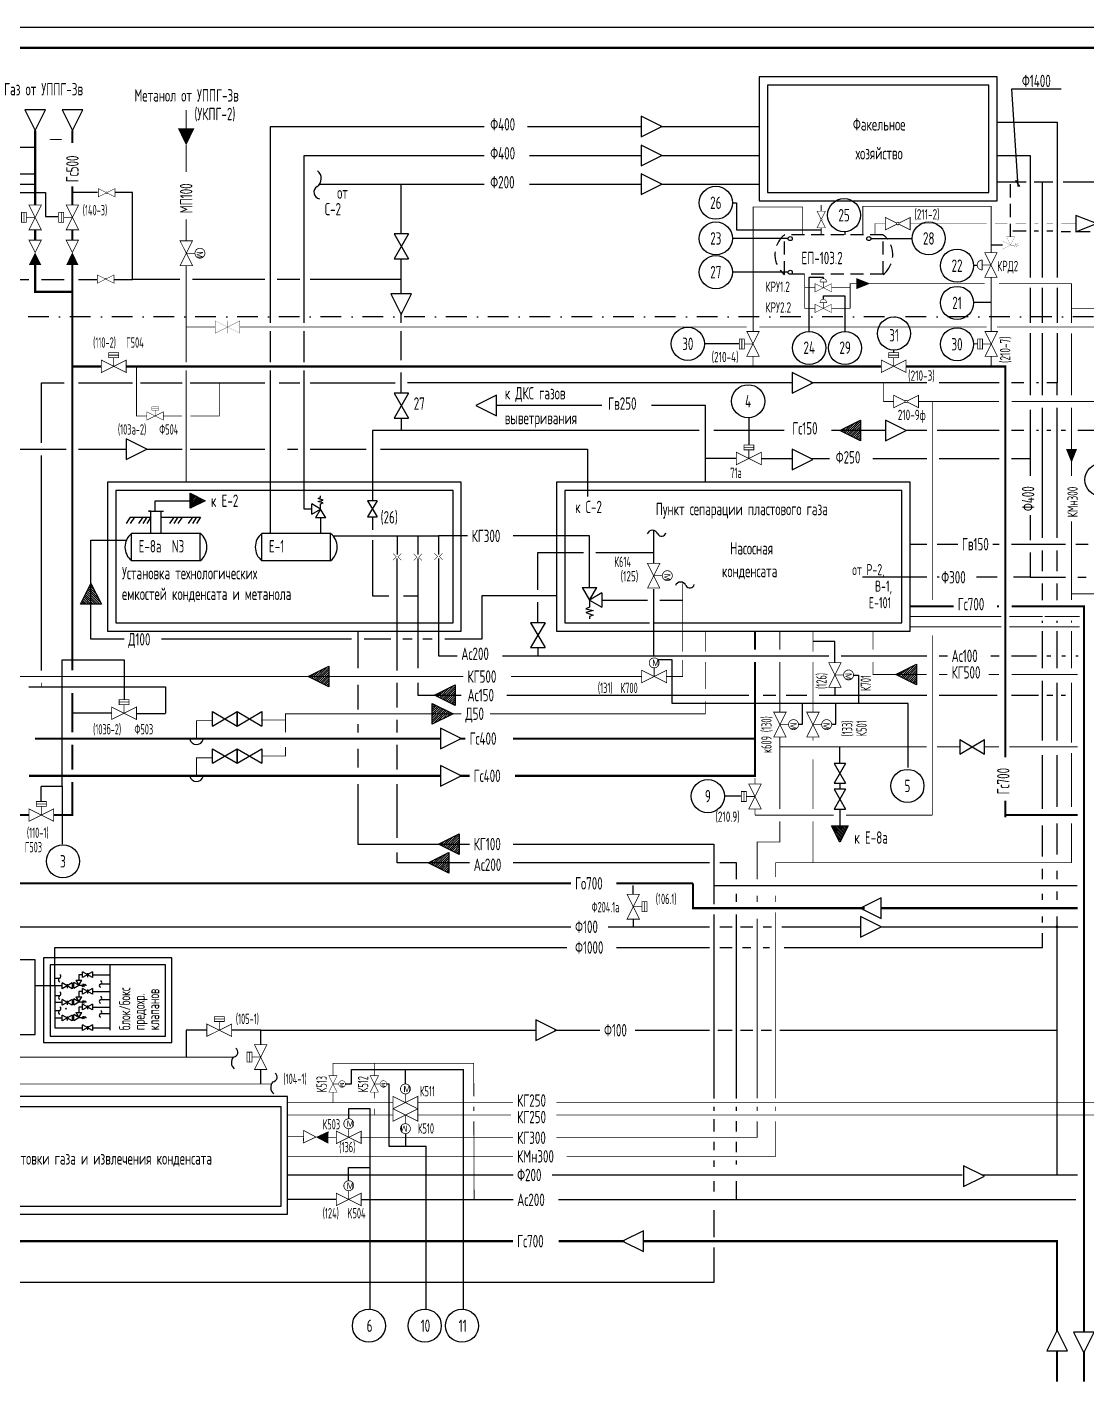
# Model space of a CAD drawing. Extents: x 0 to 1262, y 0 to 594.
# Drawn here: x 349.6 to 605.7, y 266 to 594 of the extents above; entities that cross this region are included whole.
import ezdxf
from ezdxf.enums import TextEntityAlignment as Align

# ---------------------------------------------------------------- set-up
doc = ezdxf.new("R2010")
doc.units = 0
doc.header["$LTSCALE"] = 10
doc.header["$MEASUREMENT"] = 0
doc.linetypes.add('DASHDOT', pattern=[1, 0.5, -0.25, 0, -0.25])
doc.linetypes.add('HIDDEN', pattern=[9.525, 6.35, -3.175])
doc.layers.get('0').update_dxf_attribs({"linetype": 'CONTINUOUS'})
doc.layers.add('KIP', color=5, linetype='CONTINUOUS')
doc.layers.add('nepostroy', color=3, linetype='HIDDEN')
doc.styles.add('ESKD', font='eskd_u.shx', dxfattribs={"width": 0.8, "height": 3})
doc.styles.add('eskd14_', font='eskd_u.shx', dxfattribs={"width": 0.8, "height": 2.5})

# ---------------------------------------------------------------- blocks, each defined once
blk = doc.blocks.new('A1', base_point=(7.87, 4.41))
blk.add_lwpolyline([(7.87, 4.41), (7.88, 6.16), (8.73, 6.5), (6.99, 6.97), (8.73, 7.46), (6.99, 8.04), (7.88, 8.38), (7.88, 8.97)])
blk = doc.blocks.new('A124')
for p, q in [((0, 3), (-3, 4.75)), ((-3, 1.25), (-3, 4.75)), ((-3, 1.25), (0, 3)), ((0, 3), (-1.75, 0)), ((1.75, 0), (-1.75, 0)), ((1.75, 0), (0, 3))]:
    blk.add_line(p, q)
blk.add_blockref('A1', (0, 3))
blk = doc.blocks.new('*X11')
at = {"color": 0}
for p, q in [((20, 57.12), (20.25, 57.37)), ((20, 56.59), (20.6, 57.2)), ((20, 56.06), (20.96, 57.02)), ((20, 55.53), (21.31, 56.84)), ((20, 55), (21.67, 56.67)), ((20, 54.47), (22.02, 56.49)), ((20, 53.94), (22.37, 56.31)), ((20, 53.41), (22.73, 56.14)), ((20, 52.88), (23.08, 55.96)), ((20.3, 52.65), (23.43, 55.78)), ((21.36, 53.18), (23.79, 55.61)), ((22.42, 53.71), (24.14, 55.43)), ((23.48, 54.24), (24.49, 55.25)), ((24.54, 54.77), (24.85, 55.08))]:
    blk.add_line(p, q, dxfattribs=at)
blk = doc.blocks.new('A142')
at = {"color": 7}
for p, q in [((0, 2.5), (5, 0)), ((0, -2.5), (0, 2.5)), ((5, 0), (0, -2.5))]:
    blk.add_line(p, q, dxfattribs=at)
blk.add_blockref('*X11', (-20, -55), dxfattribs=at)
blk = doc.blocks.new('A111')
for p, q in [((0, 1.75), (6, -1.75)), ((0, -1.75), (6, 1.75)), ((0, 1.75), (0, -1.75)), ((6, -1.75), (6, 1.75))]:
    blk.add_line(p, q)
blk = doc.blocks.new('A139')
at = {"color": 7}
for p, q in [((5, 0), (0, 2.5)), ((0, 2.5), (0, -2.5)), ((0, -2.5), (5, 0))]:
    blk.add_line(p, q, dxfattribs=at)
blk = doc.blocks.new('b20_16')
at = {"const_width": 0.3}
for points in [[(5, 0), (5, 3.5), (3, 3.5), (3, 5.5), (7, 5.5), (7, 3.5), (5, 3.5)], [(3, 4.5), (7, 4.5)]]:
    blk.add_lwpolyline(points, dxfattribs=at)
blk.add_lwpolyline([(0, -2.5), (0, 2.5), (10, -2.5), (10, 2.5)], close=True, dxfattribs=at)
blk = doc.blocks.new('b10_16')
at = {"const_width": 0.3}
blk.add_lwpolyline([(5.04, -0.02), (0, 2.5), (0, -2.5), (5.07, 0.04)], dxfattribs=at)
blk.add_lwpolyline([(5.04, -0.02, 0.1, 5, 0), (10, -0.02, 5, 5, 0)], format="xyseb")
blk = doc.blocks.new('b21_16')
at = {"const_width": 0.3}
blk.add_lwpolyline([(5, 3.5, -1), (5, 7.5, -1), (5, 3.5, -1)], format="xyb", dxfattribs=at)
blk.add_lwpolyline([(0, -2.5), (0, 2.5), (10, -2.5), (10, 2.5)], close=True, dxfattribs=at)
blk.add_lwpolyline([(5, 0), (5, 3.5)], dxfattribs=at)
blk.add_text('M', height=2.5).set_placement((4.21, 4.24))
blk = doc.blocks.new('v29')
at = {"const_width": 0.3}
for points in [[(-2, 2.5), (0, 0.5), (2, 2.5)], [(-2, -2.5), (0, -0.5), (2, -2.5)]]:
    blk.add_lwpolyline(points, dxfattribs=at)
blk = doc.blocks.new('b1_16')
at = {"const_width": 0.3}
for points in [[(4.56, -0.22), (0, -2.5), (0, 2.5), (4.56, 0.22)], [(5.46, -0.23), (10, -2.5), (10, 2.5), (5.46, 0.23)]]:
    blk.add_lwpolyline(points, dxfattribs=at)
blk.add_lwpolyline([(5, -0.5, -0.974631), (5, 0.5, -1.026029), (5, -0.5, 1.665502)], format="xyb", dxfattribs=at)
blk = doc.blocks.new('b12_16')
at = {"const_width": 0.1}
for points in [[(-0.01, 4.92), (-0.01, 6.92), (0.99, 7.42), (-1.01, 7.92), (0.99, 8.42), (-1.01, 8.92), (0, 9.17)], [(0, 9.15), (-0.01, 9.92)], [(0.01, 4.99), (-5.04, 2.47), (-5.04, 7.47), (0.04, 4.93)], [(-0.01, 4.98), (-2.5, 0), (2.5, 0), (0.01, 4.99)]]:
    blk.add_lwpolyline(points, dxfattribs=at)
blk = doc.blocks.new('liqstr')
at = {"linetype": 'Continuous'}
blk.add_solid([(5, 0), (0, -2), (0, 2)], dxfattribs=at)
blk = doc.blocks.new('vapstr')
at = {"linetype": 'Continuous'}
for p, q in [((5, 0), (0, 2)), ((0, 2), (0, -2)), ((0, -2), (5, 0))]:
    blk.add_line(p, q, dxfattribs=at)
blk = doc.blocks.new('b9_16')
at = {"const_width": 0.3}
blk.add_lwpolyline([(5, 0), (5, 3.5), (3, 3.5, -1), (7, 3.5), (5, 3.5)], format="xyb", dxfattribs=at)
blk.add_lwpolyline([(0, -2.5), (0, 2.5), (10, -2.5), (10, 2.5)], close=True, dxfattribs=at)
blk = doc.blocks.new('v9')
blk.add_lwpolyline([(0, 0, 5, 0.1, 0), (5, 0, 0.1, 0.1, 0)], format="xyseb")
blk = doc.blocks.new('b4_16')
at = {"const_width": 0.1}
blk.add_lwpolyline([(0, -2.5), (0, 2.5), (10, -2.5), (10, 2.5)], close=True, dxfattribs=at)
blk.add_lwpolyline([(5, -2.5), (5, 2.5)], dxfattribs=at)

msp = doc.modelspace()

# ---------------------------------------------------------------- linework, layer by layer
at = {"linetype": 'Continuous'}
for p, q in [((0, 594), (1261.5, 594)), ((584, 582), (526.5, 582)), ((526.5, 582), (526.5, 552)), ((584, 552), (584, 582)), ((582, 580), (528.5, 580)), ((528.5, 580), (528.5, 554)), ((582, 554), (582, 580)), ((599.5, 579), (587.5, 579)), ((587.5, 579), (589, 555.5)), ((584, 571), (598.5, 571)), ((598.5, 571), (598.5, 533.5)), ((408.42, 570), (460, 570)), ((408.42, 522.5), (408.42, 570)), ((470.5, 570), (497.91, 570)), ((502.54, 570), (526.5, 570)), ((342, 565), (351.5, 565)), ((416.5, 563), (460, 563)), ((416.5, 522.5), (416.5, 563)), ((471, 563), (497.97, 563)), ((502.67, 563), (526.5, 563)), ((584, 563), (592, 563)), ((592, 563), (592, 533.5)), ((342, 558.5), (351.5, 558.5)), ((347.73, 556), (351.5, 556)), ((420.21, 556), (460, 556)), ((440, 544), (440, 556)), ((471, 556), (497.97, 556)), ((502.67, 556), (526.5, 556)), ((591, 556.5), (584, 556.5)), ((589.5, 555.5), (588.5, 557)), ((595, 556.5), (593, 556.5)), ((597.5, 556.5), (595, 556.5)), ((595, 533.5), (595, 556.5)), ((621.5, 556.5), (600, 556.5)), ((366.61, 554), (360.5, 554)), ((375, 554), (370.77, 554)), ((375, 533), (375, 554)), ((526.5, 552), (584, 552)), ((528.5, 554), (582, 554)), ((440, 529.5), (440, 538)), ((335.5, 533), (350, 533)), ((353, 533), (358.5, 533)), ((362, 533), (366.55, 533)), ((370.5, 533), (375, 533)), ((386.5, 533), (375, 533)), ((407, 533), (389.5, 533)), ((415.5, 533), (410, 533)), ((440, 533), (418, 533)), ((592, 531), (592, 522.5)), ((595, 522.5), (595, 531)), ((598.5, 531), (598.5, 522.5)), ((440, 522.5), (440, 525)), ((408.42, 513), (408.42, 520.5)), ((416.5, 513), (416.5, 520.5)), ((440, 513.5), (440, 520.5)), ((592, 520), (592, 505)), ((595, 505), (595, 520)), ((598.5, 520), (598.5, 508)), ((408.42, 471.58), (408.42, 511)), ((416.5, 477.5), (416.5, 511)), ((440, 505.5), (440, 510.5)), ((353, 493.54), (353, 508)), ((353, 508), (358.5, 508)), ((362, 508), (375, 508)), ((377, 508), (387, 508)), ((389, 508), (407, 508)), ((410.5, 508), (415.5, 508)), ((418, 508), (438.5, 508)), ((534.5, 508), (441.5, 508)), ((567, 508), (539, 508)), ((584.5, 508), (570, 508)), ((590.5, 508), (587.5, 508)), ((594, 508), (593.5, 508)), ((598.5, 508), (596, 508)), ((598.5, 505), (598.5, 508)), ((488.5, 502.5), (463, 502.5)), ((513.5, 502.5), (500.5, 502.5)), ((513.5, 484), (513.5, 502.5)), ((595, 470.5), (595, 502)), ((598.5, 470.5), (598.5, 502)), ((440, 499.5), (440, 496.5)), ((592, 501.5), (592, 485.5)), ((433, 496.5), (433, 479.5)), ((512, 496.5), (433, 496.5)), ((532.5, 496.5), (515.5, 496.5)), ((557, 496.5), (544, 496.5)), ((567, 496.5), (562, 496.5)), ((584.5, 496.5), (569.5, 496.5)), ((590.5, 496.5), (587.5, 496.5)), ((594, 496.5), (593.5, 496.5)), ((597, 496.5), (596, 496.5)), ((600.5, 496.5), (599.5, 496.5)), ((614, 496.5), (603.5, 496.5)), ((332, 492), (355, 492)), ((355, 492), (359, 492)), ((362, 492), (373.5, 492)), ((378.5, 492), (387, 492)), ((389, 492), (407, 492)), ((412.5, 492), (415, 492)), ((418, 492), (431.5, 492)), ((435, 492), (485, 492)), ((485, 492), (485, 480.5)), ((353, 438.5), (353, 490.44)), ((521, 489.7), (513.5, 489.7)), ((527, 489.7), (534.5, 489.7)), ((539, 489.7), (543.5, 489.7)), ((554, 489.7), (567, 489.7)), ((570, 489.7), (584.5, 489.7)), ((587.5, 489.7), (592, 489.7)), ((454.5, 484), (369, 484)), ((369, 484), (369, 448)), ((454.5, 448), (454.5, 484)), ((563, 484), (477.5, 484)), ((477.5, 484), (477.5, 471)), ((563, 448), (563, 484)), ((452.5, 482), (371, 482)), ((371, 482), (371, 450)), ((380.5, 479.5), (389, 479.5)), ((380.5, 477), (380.5, 479.5)), ((452.5, 450), (452.5, 482)), ((561, 482), (479.5, 482)), ((479.5, 482), (479.5, 471)), ((561, 450), (561, 482)), ((378.9, 477), (382.5, 477)), ((379.5, 477), (378.9, 477)), ((379.5, 471.6), (379.5, 477)), ((381.9, 477), (381.9, 471.6)), ((418.4, 477.5), (416.5, 477.5)), ((433, 475.61), (433, 472.5)), ((592, 476), (592, 470)), ((374.5, 475.5), (373.5, 474)), ((375.5, 475.5), (374.5, 474)), ((374.5, 475.5), (379.5, 475.5)), ((377.5, 475.5), (376.5, 474)), ((378.5, 475.5), (377.5, 474)), ((379.5, 475.5), (378.5, 474)), ((381.9, 475.5), (391.5, 475.5)), ((385, 475.5), (384, 474)), ((386, 475.5), (385, 474)), ((387, 475.5), (386, 474)), ((389.5, 475.5), (388.5, 474)), ((390.5, 475.5), (389.5, 474)), ((391.5, 475.5), (390.5, 474)), ((420.5, 475.4), (420.5, 471.5)), ((365, 446), (365, 470)), ((365, 470), (373.5, 470)), ((423.5, 471), (439, 471)), ((433, 470), (433, 456.5)), ((439, 471), (439, 466.5)), ((439, 471), (444, 471)), ((444, 471), (444, 466.5)), ((444, 471), (449, 471)), ((449, 471), (449, 466.5)), ((456, 471), (449, 471)), ((485.5, 471), (467, 471)), ((477.5, 471), (477.5, 467)), ((479.5, 471), (479.5, 467)), ((485.5, 458.5), (485.5, 471)), ((501, 464.38), (501, 472.32)), ((473, 458), (473, 467)), ((473, 467), (484, 467)), ((477.5, 467), (477.5, 448)), ((479.5, 467), (479.5, 450)), ((487, 467), (501, 467)), ((563, 469), (567, 469)), ((569.5, 469), (574.5, 469)), ((583, 469), (584.5, 469)), ((587.5, 469), (600.5, 469)), ((592, 467), (592, 461)), ((595, 462.5), (595, 467.5)), ((598.5, 462.5), (598.5, 467.5)), ((603, 469), (606, 469)), ((439, 438.5), (439, 465.5)), ((444, 465.5), (444, 439)), ((449, 465.5), (449, 442)), ((567, 461), (551.5, 461)), ((570, 461), (569.5, 461)), ((584, 461), (579, 461)), ((592, 461), (588, 461)), ((592, 461), (600.5, 461)), ((595, 455.5), (595, 459.5)), ((598.5, 455.5), (598.5, 459.5)), ((603.5, 461), (605.5, 461)), ((433, 456.5), (437, 456.5)), ((440.5, 456.5), (444, 456.5)), ((477.5, 456.5), (459.5, 456.5)), ((459.5, 456.5), (459.5, 446)), ((501, 442), (501, 458.13)), ((473, 450), (473, 455)), ((488.5, 455.5), (499.5, 455.5)), ((502.5, 455.5), (508, 455.5)), ((371, 450), (452.5, 450)), ((479.5, 450), (500, 450)), ((501, 450), (561, 450)), ((595, 450), (595, 450.5)), ((598.5, 450), (598.5, 450.5)), ((369, 448), (454.5, 448)), ((429.5, 448), (429.5, 439)), ((477.5, 448), (501, 448)), ((501, 448), (563, 448)), ((595, 439), (595, 448)), ((598.5, 439), (598.5, 448)), ((373, 446), (365, 446)), ((428, 446), (382, 446)), ((437.43, 446), (431, 446)), ((442.61, 446), (440.35, 446)), ((447.43, 446), (445.2, 446)), ((459.5, 446), (450.56, 446)), ((473, 444), (473, 442)), ((544.8, 445.5), (539.5, 445.5)), ((544.8, 440.38), (544.8, 445.5)), ((449, 442), (453.5, 442)), ((464.5, 442), (473, 442)), ((473, 442), (501, 442)), ((501, 442), (543.3, 442)), ((546.3, 442), (567, 442)), ((570, 442), (572, 442)), ((582.5, 442), (584.5, 442)), ((587.5, 442), (593.5, 442)), ((596, 442), (597.02, 442)), ((599.63, 442), (600.5, 442)), ((603, 442), (603.63, 442)), ((350, 434.5), (383, 434.5)), ((383, 434.5), (383, 428.12)), ((429.5, 435), (429.5, 429)), ((439, 429.5), (439, 435.5)), ((444, 435.5), (444, 432.5)), ((544.8, 434.33), (544.8, 432.5)), ((595, 421.5), (595, 436)), ((598.5, 421.5), (598.5, 435.5)), ((444, 432.5), (454.5, 432.5)), ((465.5, 432.5), (524, 432.5)), ((527.5, 432.5), (530.5, 432.5)), ((533, 432.5), (537, 432.5)), ((537, 432.5), (538, 432.5)), ((541, 432.5), (567, 432.5)), ((570, 432.5), (584, 432.5)), ((587.5, 432.5), (594, 432.5)), ((596, 432.5), (597.5, 432.5)), ((599.5, 432.5), (600.5, 432.5)), ((370, 428.13), (360.5, 428.13)), ((376, 428.1), (383, 428.1)), ((439, 423.5), (439, 426.5)), ((429.5, 425.5), (429.5, 423.5)), ((439, 414.5), (439, 420.5)), ((546, 416), (546, 420)), ((429.5, 419.5), (429.5, 415)), ((595, 405), (595, 418)), ((598.5, 405.5), (598.5, 418)), ((429.5, 411), (429.5, 396.5)), ((439, 398), (439, 411)), ((546, 411.25), (546, 409.75)), ((546, 404.93), (546, 400.93)), ((595, 393.5), (595, 401)), ((598.5, 394), (598.5, 401.5)), ((429.5, 396.5), (456.5, 396.5)), ((439, 392), (439, 394.5)), ((467, 396.5), (515.5, 396.5)), ((515.5, 396.5), (515.5, 392)), ((456.5, 392), (439, 392)), ((514.5, 392), (467, 392)), ((515.5, 392), (515.5, 382)), ((521, 392), (517, 392)), ((521, 388), (521, 392)), ((595, 388), (595, 390.5)), ((598.5, 388), (598.5, 390)), ((515.5, 386.5), (598.5, 386.5)), ((521, 382.5), (521, 384.5)), ((595, 383), (595, 384.5)), ((598.5, 386.5), (603.39, 386.5)), ((598.5, 383), (598.5, 385)), ((515.5, 379.5), (515.5, 335)), ((521, 335), (521, 379.5)), ((595, 377.5), (595, 379)), ((598.5, 316.5), (598.5, 379)), ((328, 376.5), (481, 376.5)), ((490, 376.5), (514.5, 376.5)), ((517, 376.5), (520, 376.5)), ((522, 376.5), (525, 376.5)), ((527.5, 376.5), (529.5, 376.5)), ((532, 376.5), (551, 376.5)), ((556, 376.5), (598.5, 376.5)), ((595, 371.5), (595, 375)), ((598.5, 376.5), (603.5, 376.5)), ((356.29, 365.47), (356.29, 371.5)), ((356.29, 371.5), (480, 371.5)), ((492, 371.5), (514.5, 371.5)), ((517, 371.5), (520, 371.5)), ((522.5, 371.5), (524.5, 371.5)), ((527.5, 371.5), (529, 371.5)), ((532.5, 371.5), (595, 371.5)), ((351.5, 368.5), (264.5, 368.5)), ((351.5, 350.5), (351.5, 368.5)), ((353.5, 369), (353.5, 348.5)), ((384.5, 369), (353.5, 369)), ((384.5, 348.5), (384.5, 369)), ((355.17, 367.29), (355.17, 350.07)), ((383.04, 367.29), (355.17, 367.29)), ((356.29, 362.2), (356.29, 365.47)), ((362.92, 364.88), (362.09, 364.88)), ((362.09, 364.88), (362.09, 363.55)), ((364.13, 365.31), (364.13, 364.35)), ((365.31, 364.88), (369.56, 364.88)), ((383.04, 350.07), (383.04, 367.29)), ((358.03, 362.2), (351.5, 362.2)), ((356.22, 364.07), (357.4, 364.07)), ((356.29, 362.2), (356.29, 354.4)), ((359.26, 362.63), (359.26, 361.67)), ((360.46, 362.2), (360.86, 362.2)), ((360.86, 362.2), (360.86, 362.19)), ((362.92, 360.88), (362.09, 360.88)), ((362.09, 360.88), (362.09, 359.55)), ((364.13, 361.31), (364.13, 360.35)), ((365.31, 360.88), (369.56, 360.88)), ((369.48, 362.67), (367.48, 362.67)), ((356.22, 359.87), (357.42, 359.87)), ((358.03, 358.2), (356.29, 358.2)), ((359.26, 358.63), (359.26, 357.67)), ((360.46, 358.2), (360.86, 358.2)), ((360.86, 358.2), (360.86, 358.19)), ((369.48, 358.87), (367.48, 358.87)), ((356.22, 356.27), (357.42, 356.27)), ((358.03, 354.4), (356.29, 354.4)), ((356.29, 354.4), (356.29, 352.07)), ((359.26, 354.83), (359.26, 353.87)), ((360.46, 354.4), (360.86, 354.4)), ((360.86, 354.4), (360.86, 354.39)), ((362.92, 357.08), (362.09, 357.08)), ((362.09, 357.08), (362.09, 355.75)), ((364.13, 357.51), (364.13, 356.55)), ((365.31, 357.08), (369.56, 357.08)), ((369.48, 355.47), (367.48, 355.47)), ((356.29, 352.07), (362.92, 352.07)), ((364.13, 352.51), (364.13, 351.55)), ((365.31, 352.08), (369.56, 352.08)), ((393, 351.5), (388, 351.5)), ((388, 351.5), (388, 345)), ((406.07, 351.5), (399, 351.5)), ((406.07, 351.5), (472.5, 351.5)), ((406.07, 348), (406.07, 351.5)), ((477, 351.5), (488, 351.5)), ((496.5, 351.5), (514.5, 351.5)), ((516.5, 351.5), (520, 351.5)), ((522, 351.5), (525, 351.5)), ((527, 351.5), (529.5, 351.5)), ((531.5, 351.5), (598.5, 351.5)), ((264.5, 350.5), (351.5, 350.5)), ((353.5, 348.5), (384.5, 348.5)), ((355.17, 350.07), (383.04, 350.07)), ((406, 342), (406, 338.5)), ((412.5, 335.5), (265, 335.5)), ((412.5, 307), (412.5, 335.5)), ((411, 333), (267, 333)), ((411, 309), (411, 333)), ((515.5, 333), (515.5, 332)), ((521, 332), (521, 333)), ((515.5, 330), (515.5, 327)), ((521, 327), (521, 329.5)), ((515.5, 324.5), (515.5, 322.5)), ((521, 322), (521, 324.5)), ((515.5, 320), (515.5, 318.5)), ((521, 319), (521, 320)), ((412.5, 316.5), (467, 316.5)), ((476.5, 316.5), (575.59, 316.5)), ((515.5, 315), (515.5, 312.5)), ((521, 310.6), (521, 315)), ((580.23, 316.5), (603.41, 316.5)), ((267, 309), (411, 309)), ((424.3, 310.6), (412.5, 310.6)), ((430.5, 310.6), (467, 310.6)), ((478, 310.6), (603.07, 310.6)), ((265, 307), (412.5, 307)), ((515.5, 308), (515.5, 301.5)), ((515.5, 299), (515.5, 290.5)), ((515.5, 290.5), (327.5, 290.5))]:
    msp.add_line(p, q, dxfattribs=at)
at = {"linetype": 'DASHDOT'}
for p, q in [((627.5, 524), (270.5, 524)), ((496.06, 384.38), (496.06, 386.5)), ((496.06, 378.37), (496.06, 376.5))]:
    msp.add_line(p, q, dxfattribs=at)
for p, q in [((391.4, 471.6), (374.8, 471.6)), ((374.8, 465), (374.8, 471.6)), ((391.4, 465), (391.4, 471.6)), ((406.3, 465), (406.3, 471.6)), ((422.9, 471.6), (406.3, 471.6)), ((422.9, 465), (422.9, 471.6)), ((391.4, 465), (374.8, 465)), ((422.9, 465), (406.3, 465))]:
    msp.add_line(p, q)
at = {"linetype": 'Continuous'}
for points, const_width in [([(20, 5), (20, 589), (1256.5, 589), (1256.5, 5)], 0.5), ([(388, 569.5), (388, 574)], 0.2), ([(351.5, 569), (351.5, 551)], 0.5), ([(360.5, 569), (360.5, 566)], 0.5), ([(388, 559), (388, 565.5)], 0.2), ([(360.5, 555.5), (360.5, 551)], 0.5), ([(351.5, 542.5), (351.5, 545)], 0.5), ([(360.5, 542.5), (360.5, 545)], 0.5), ([(388, 542.38), (388, 547.5)], 0.2), ([(351.5, 537), (351.5, 530), (360.5, 530)], 0.5), ([(360.5, 438.5), (360.5, 537)], 0.5), ([(388, 536.33), (388, 513)], 0.2), ([(584, 521.5), (622.5, 521.5), (622.5, 525)], 0.2), ([(388, 521.5), (395, 521.5)], 0.2), ([(401, 521.5), (523.5, 521.5)], 0.2), ([(526.5, 521.5), (570.5, 521.5)], 0.2), ([(555, 521.5), (581.5, 521.5)], 0.2), ([(360.5, 511.95), (367.5, 511.95)], 0.5), ([(373.5, 511.95), (556, 511.95)], 0.5), ([(562, 511.95), (586, 511.95), (586, 469)], 0.5), ([(388, 511), (388, 484)], 0.2), ([(586, 469), (586, 417.5)], 0.5), ([(508, 443), (508, 459.5)], 0.2), ([(563, 454), (573.5, 454)], 0.5), ([(584, 454), (584.5, 454)], 0.5), ([(587.5, 454), (598.5, 454)], 0.5), ([(598.5, 454), (605, 454), (605, 278.5)], 0.5), ([(513.5, 443), (513.5, 448)], 0.2), ([(525.5, 443.5), (525.5, 448)], 0.5), ([(531.5, 443.5), (531.5, 448)], 0.2), ([(539.5, 443), (539.5, 448)], 0.2), ([(554, 448), (554, 443.5)], 0.2), ([(467.5, 413), (525.5, 413), (525.5, 440.5)], 0.5), ([(504, 437), (508, 437), (508, 441)], 0.2), ([(513.5, 434), (513.5, 440.5)], 0.2), ([(531.5, 428.38), (531.5, 440.5)], 0.2), ([(539.5, 428.38), (539.5, 440.5)], 0.2), ([(554, 440.5), (554, 437.5), (567, 437.5)], 0.2), ([(455, 437), (185, 437)], 0.2), ([(498.12, 437), (466.5, 437)], 0.2), ([(570, 437.5), (572, 437.5)], 0.2), ([(582, 437.5), (584.5, 437.5)], 0.2), ([(587.5, 437.5), (603.5, 437.5)], 0.2), ([(353, 434.5), (353, 435.5)], 0.1), ([(360.5, 423.5), (360.5, 433)], 0.5), ([(461.45, 428), (513.5, 428), (513.5, 431)], 0.2), ([(360.5, 428.13), (360.5, 423.5)], 0.2), ([(394.14, 426.34), (390.5, 426.34), (390.5, 422)], 0.2), ([(412, 423.5), (412, 426.5), (406.07, 426.5)], 0.2), ([(412, 426.5), (412, 428), (454.5, 428)], 0.2), ([(351.5, 422), (420, 422)], 0.5), ([(360.5, 420.5), (360.5, 414.5)], 0.5), ([(406.33, 417.78), (412, 417.78), (412, 420)], 0.2), ([(420, 422), (449.5, 422)], 0.5), ([(454, 422), (455.5, 422)], 0.5), ([(467, 422), (525.5, 422), (525.5, 422)], 0.5), ([(531.5, 422.33), (531.5, 420), (567, 420)], 0.2), ([(531.5, 405), (531.5, 420)], 0.2), ([(539.5, 422.33), (539.5, 421.5)], 0.2), ([(569.5, 420), (574.99, 420)], 0.2), ([(581.03, 420), (584.5, 420)], 0.2), ([(587, 420), (603.5, 420)], 0.2), ([(394.14, 417.34), (390.5, 417.34), (390.5, 413)], 0.2), ([(539.5, 417), (539.5, 405)], 0.2), ([(350, 413), (420, 413)], 0.5), ([(360.5, 411.5), (360.5, 403.5)], 0.5), ([(420, 413), (449.5, 413)], 0.5), ([(454, 413), (456.5, 413)], 0.5), ([(586, 407), (586, 403)], 0.5), ([(350, 403.5), (344.5, 403.5)], 0.5), ([(356, 403.5), (360.69, 403.5)], 0.5), ([(586, 403.5), (603.5, 403.5)], 0.5), ([(526, 388), (526, 397), (531.5, 397), (531.5, 402)], 0.2), ([(539.5, 402), (539.5, 392), (530.5, 392), (530.5, 388.5)], 0.2), ([(301.5, 387), (481, 387)], 0.5), ([(492, 387), (510.5, 387)], 0.5), ([(510.5, 387), (510.5, 381), (552, 381)], 0.5), ([(526, 382.5), (526, 384)], 0.2), ([(530.5, 384), (530.5, 382.5)], 0.2), ([(556, 381), (603.5, 381)], 0.5), ([(526, 335), (526, 378.5)], 0.2), ([(530.5, 380), (530.5, 335)], 0.2), ([(369.56, 351.5), (369.56, 367.18)], 0.32), ([(399.5, 345), (268, 345)], 0.2), ([(408.61, 338.5), (268, 338.5)], 0.2), ([(526, 332), (526, 333)], 0.2), ([(530.5, 333), (530.5, 332)], 0.2), ([(477.5, 325.6), (526, 325.6), (526, 329.5)], 0.2), ([(530.5, 329.5), (530.5, 321), (480, 321)], 0.2), ([(416.38, 325.75), (412.5, 325.75)], 0.2), ([(424.3, 325.6), (422, 325.6)], 0.2), ([(430, 325.6), (467, 325.6)], 0.2), ([(467, 321), (412.5, 321)], 0.2), ([(467, 300.5), (295.5, 300.5), (295.5, 307)], 0.5), ([(494, 300.5), (478, 300.5)], 0.5), ([(598.5, 278.5), (598.5, 300.5), (498.5, 300.5)], 0.5), ([(598.5, 266.5), (598.5, 274)], 0.5), ([(605, 274), (605, 266.5)], 0.5)]:
    msp.add_lwpolyline(points, dxfattribs=dict(at, const_width=const_width))
at = {"const_width": 0.2}
for points in [[(376, 512), (376, 500), (378.5, 500)], [(389, 500), (396, 500), (396, 508)], [(382.5, 500), (387, 500)]]:
    msp.add_lwpolyline(points, dxfattribs=at)
at = {"linetype": 'Continuous', "const_width": 0.2}
msp.add_lwpolyline([(598.25, 376.5, 1), (598.75, 376.5, 1)], format="xyb", close=True, dxfattribs=at)
at = {"linetype": 'Continuous'}
for centre, radius, start, end in [((418.37, 557.38), 2.3, 303.6385, 53.8719), ((420.48, 554.09), 1.61, 121.5036, 260.4936), ((500.7, 470.97), 1.38, 22.1352, 157.8648), ((502.92, 471.98), 1.06, 207.543, 348.7267), ((507.52, 458.46), 1.38, 22.1352, 157.8648), ((509.74, 459.48), 1.06, 207.543, 348.7267), ((390.52, 422.26), 1.7, 191.9029, 343.418), ((390.52, 413.31), 1.7, 191.9029, 343.418), ((357.27, 364.49), 0.455, 286.6062, 62.6855), ((357.55, 363.64), 0.439, 109.99, 257.1604), ((367.43, 362.24), 0.439, 109.99, 257.1604), ((367.15, 363.09), 0.455, 286.6062, 62.6855), ((357.57, 359.44), 0.439, 109.99, 257.1604), ((357.29, 360.29), 0.455, 286.6062, 62.6855), ((367.43, 358.44), 0.439, 109.99, 257.1604), ((367.15, 359.29), 0.455, 286.6062, 62.6855), ((357.57, 355.84), 0.439, 109.99, 257.1604), ((357.29, 356.69), 0.455, 286.6062, 62.6855), ((367.43, 355.04), 0.439, 109.99, 257.1604), ((367.15, 355.89), 0.455, 286.6062, 62.6855), ((400.93, 343.65), 2, 136.5561, 228.4938), ((399.32, 346.19), 1.18, 277.3765, 53.4881), ((408.82, 340.19), 1.18, 277.3765, 53.4881), ((410.43, 337.65), 2, 136.5561, 228.4938)]:
    msp.add_arc(centre, radius, start, end, dxfattribs=at)
for centre, start, end in [((377.4, 468.3), 128.2132, 231.7868), ((388.8, 468.3), 308.2132, 51.7868), ((408.9, 468.3), 128.2132, 231.7868), ((420.3, 468.3), 308.2132, 51.7868)]:
    msp.add_arc(centre, 4.2, start, end)
at = {"layer": 'KIP', "linetype": 'Continuous'}
for p, q in [((343, 554), (354, 554)), ((354, 554), (354, 548.2)), ((354, 548.2), (357, 548.2)), ((521.65, 517.45), (513.3, 517.45)), ((559, 516), (559, 515.32)), ((579.28, 517.43), (578.37, 517.35)), ((524, 499.5), (524, 493.01)), ((358, 410.5), (358, 441)), ((358, 441), (373, 441)), ((373, 441), (373, 431.38)), ((505.5, 441), (502.05, 441)), ((505.5, 430.5), (505.5, 441)), ((549.3, 437.3), (550.5, 437.3)), ((550.5, 437.3), (550.5, 430.5)), ((562.5, 430.5), (505.5, 430.5)), ((537, 425.5), (537, 430.5)), ((545, 425.5), (545, 430.5)), ((562.5, 415), (562.5, 430.5)), ((535.99, 425.5), (537, 425.5)), ((544, 425.5), (545, 425.5)), ((352.95, 406.75), (352.95, 410.43)), ((358.05, 410.43), (352.95, 410.43)), ((358, 410.5), (358, 396.5)), ((455, 284.05), (455, 342)), ((432.5, 332.5), (427.2, 332.5)), ((427.2, 332.5), (427.2, 330.1)), ((432.5, 284.05), (432.5, 332.5)), ((446, 284.05), (446, 323.5)), ((427.2, 315.1), (427.2, 318.33)), ((427.2, 318.33), (432.5, 318.33))]:
    msp.add_line(p, q, dxfattribs=at)
at = {"layer": 'KIP'}
for p, q in [((520, 551.5), (521, 551.5)), ((521, 551.5), (521, 545)), ((521, 545), (541.5, 545)), ((547.23, 544.57), (547.23, 543.75)), ((533.5, 542.88), (520, 542.88)), ((553.5, 542.88), (563.5, 542.88)), ((533.5, 534.74), (520, 534.74)), ((578.32, 536.49), (579.22, 536.49)), ((542.04, 533.5), (538.5, 533.5)), ((538.5, 533.5), (538.5, 520.5)), ((542.04, 533.19), (542.04, 533.5)), ((542.05, 528.17), (542.05, 529)), ((542.05, 529), (547.18, 529)), ((547.17, 529.01), (547.17, 520.5)), ((578.32, 527.49), (582.5, 527.49))]:
    msp.add_line(p, q, dxfattribs=at)
at = {"layer": 'KIP', "linetype": 'HIDDEN'}
for p, q in [((522.24, 408.05), (518, 408.05)), ((428, 338.5), (428, 342)), ((428, 342), (441, 342)), ((441, 338.5), (441, 342)), ((441, 342), (455, 342)), ((426.5, 338.5), (428, 338.5)), ((436.5, 338.5), (437, 338.5)), ((437, 338.5), (437, 323.5)), ((441, 326.5), (441, 323.5)), ((437, 323.5), (441, 323.5)), ((441, 323.5), (446, 323.5))]:
    msp.add_line(p, q, dxfattribs=at)
at = {"layer": 'KIP', "linetype": 'Continuous'}
for centre in [(516.02, 551.54), (547.02, 548.54), (516.02, 542.92), (567.48, 542.92), (516.02, 534.77), (574.32, 536.33), (574.32, 527.33), (559.08, 519.93), (509.25, 517.43), (538.58, 516.43), (547.25, 516.43), (574.32, 517.33), (523.83, 503.56), (609.23, 484.56), (562.33, 410.56), (514.1, 408.08), (358.22, 392.33), (432.17, 280.06), (445.67, 280.06), (454.67, 280.06)]:
    msp.add_circle(centre, 4, dxfattribs=at)
at = {"layer": 'KIP'}
for centre in [(534, 542.88), (553, 542.88), (534, 534.74)]:
    msp.add_circle(centre, 0.5, dxfattribs=at)
at = {"layer": 'nepostroy', "linetype": 'HIDDEN', "ltscale": 0.05}
for p, q in [((587.27, 543.31), (587.27, 556.5)), ((591, 544.71), (587.5, 544.71)), ((594, 544.71), (593, 544.71)), ((597.5, 544.71), (596, 544.71)), ((616, 544.5), (599.5, 544.5)), ((556.5, 543.75), (532.6, 543.75)), ((532.6, 534.24), (532.6, 543.75)), ((556.5, 534.24), (556.5, 543.75)), ((585.28, 541.3), (582.5, 541.3)), ((556.5, 534.24), (532.6, 534.24))]:
    msp.add_line(p, q, dxfattribs=at)
at = {"layer": 'nepostroy', "linetype": 'HIDDEN', "const_width": 0.2}
for points in [[(541.5, 549.5), (541.5, 551)], [(541.5, 543.78), (541.5, 545.5)]]:
    msp.add_lwpolyline(points, dxfattribs=at)
at = {"layer": 'nepostroy', "linetype": 'HIDDEN', "ltscale": 0.05}
for points, const_width in [([(525.05, 520.38), (525.05, 550.5), (537, 550.5), (537, 543.75)], 0.2), ([(582.58, 539.5), (582.58, 550.68), (551.57, 550.68), (551.57, 543.75)], 0.2), ([(557, 546.5), (554.5, 546.5), (554.5, 543.75)], 0.1), ([(563, 546.5), (581.5, 546.5)], 0.1), ([(583.5, 546.5), (586.5, 546.5)], 0.1), ([(588.5, 546.5), (591, 546.5)], 0.1), ([(593, 546.5), (594, 546.5)], 0.1), ([(596, 546.5), (597.5, 546.5)], 0.1), ([(599.5, 546.5), (603, 546.5)], 0.1), ([(540, 531), (537.5, 531), (537.5, 534.24)], 0.2), ([(554, 532), (548.5, 532), (548.5, 526)], 0.2), ([(554, 532), (581, 532)], 0.2), ([(582.58, 520.38), (582.58, 533.5)], 0.2), ([(584.5, 532), (602, 532), (602, 530.5)], 0.2), ([(537.5, 531), (537.5, 526), (540, 526)], 0.2), ([(544, 531), (548.5, 531)], 0.2), ([(602, 530.5), (602, 522.5)], 0.2), ([(639.5, 526), (602, 526)], 0.2), ([(602, 520), (602, 505)], 0.2), ([(525, 512), (525, 514.41)], 0.2), ([(582.58, 514.41), (582.58, 512.24)], 0.2), ([(630.5, 513), (607.5, 513), (607.5, 503.5), (587.5, 503.5)], 0.2), ([(559, 503.5), (556.5, 503.5)], 0.2), ([(584.5, 503.5), (565, 503.5)], 0.2), ([(568.37, 503.5), (568.37, 503.5), (568.37, 455.5)], 0.2), ([(602, 502), (602, 485.5)], 0.2), ([(602, 474.5), (602, 458), (602, 455.5)], 0.2), ([(602, 457), (648, 457)], 0.2), ([(563, 451.5), (585, 451.5)], 0.2), ([(587, 451.5), (595, 451.5)], 0.2), ([(595.5, 451.5), (604, 451.5)], 0.2), ([(602, 450.5), (602, 450)], 0.2), ([(563, 449), (585, 449)], 0.2), ([(568.37, 447), (568.37, 403.5)], 0.2), ([(587, 449), (604, 449)], 0.2), ([(602, 448), (602, 439)], 0.2), ([(602, 435.5), (602, 421)], 0.2), ([(602, 418.5), (602, 405.5)], 0.2), ([(525.5, 411), (525.5, 412.5)], 0.2), ([(525.5, 403.5), (525.5, 405)], 0.2), ([(525.5, 403.5), (544.5, 403.5)], 0.2), ([(547.5, 403.5), (568.37, 403.5)], 0.2), ([(602, 401.5), (602, 392)], 0.2), ([(539.5, 392), (602, 392)], 0.2), ([(612, 364), (612, 331), (477.5, 331)], 0.2), ([(609, 353), (609, 334), (477.5, 334)], 0.2), ([(423.5, 340.5), (423.5, 343.5), (433.5, 343.5)], 0.2), ([(433.48, 340.5), (433.48, 343.5), (457.5, 343.5), (457.52, 335.5)], 0.2), ([(423.48, 334), (423.48, 336.5)], 0.2), ([(433.48, 335), (433.48, 336.5)], 0.2), ([(438, 334), (412.5, 334)], 0.2), ([(433.48, 331), (433.48, 332.5)], 0.2), ([(467, 334), (444, 334)], 0.2), ([(457.53, 333), (457.53, 332)], 0.2), ([(438, 331), (412.5, 331)], 0.2), ([(466.5, 331), (444, 331)], 0.2), ([(457.54, 329.5), (457.6, 310.6)], 0.2)]:
    msp.add_lwpolyline(points, dxfattribs=dict(at, const_width=const_width))
at = {"layer": 'nepostroy', "linetype": 'Continuous', "const_width": 0.2}
msp.add_lwpolyline([(544, 526), (548.5, 526)], dxfattribs=at)
at = {"layer": 'nepostroy', "const_width": 0.2}
msp.add_lwpolyline([(556.5, 503.5), (556.5, 508)], dxfattribs=at)
at = {"layer": 'nepostroy', "linetype": 'HIDDEN', "ltscale": 0.05}
for centre, start, end in [((536.34, 538.99), 128.2132, 231.7868), ((552.75, 538.99), 308.2132, 51.7868)]:
    msp.add_arc(centre, 6.05, start, end, dxfattribs=at)

# ---------------------------------------------------------------- block references
at = {"linetype": 'Continuous'}
for name, p, rotation in [('A139', (351.5, 574), 270), ('A139', (360.5, 574), 270), ('A111', (440, 544), 270), ('A139', (440, 529.5), 270), ('A111', (440, 505.5), 270), ('A139', (463, 502.5), 180), ('A142', (551, 496.5), 180), ('A142', (365, 454.5), 90), ('A124', (485.5, 458.5), 180), ('A111', (473, 450), 270), ('A142', (564.5, 437.5), 180), ('A142', (422.5, 437), 180), ('A142', (453, 432.5), 180), ('A142', (454, 396.5), 180), ('A142', (451.5, 392), 180), ('A139', (556, 381), 180), ('A139', (498.5, 300.5), 180), ('A139', (598.5, 274), 90), ('A139', (605, 278.5), 270)]:
    msp.add_blockref(name, p, dxfattribs=dict(at, rotation=rotation))
for name, p, xscale, yscale, zscale, rotation in [('v9', (388, 569.5), 0.8, 0.8, 0.8, 270), ('b20_16', (351.5, 545), 0.6, 0.6, 0.6, 90), ('b20_16', (360.5, 545), 0.6, 0.6, 0.6, 90), ('b10_16', (351.5, 542.5), 0.6, 0.6, 0.6, 270), ('b10_16', (360.5, 542.5), 0.6, 0.6, 0.6, 270), ('b21_16', (388.03, 542.34), 0.6, 0.6, 0.6, 270), ('A111', (433, 479.5), 0.648, 0.648, 0.648, 270), ('v29', (439.02, 465.94), 0.4, 0.4, 0.4, 270), ('v29', (444, 465.89), 0.4, 0.4, 0.4, 270), ('v29', (448.98, 466), 0.4, 0.4, 0.4, 270), ('b21_16', (501, 464.38), 0.6, 0.6, 0.6, 270), ('b21_16', (544.8, 440.38), 0.6, 0.6, 0.6, 270), ('b21_16', (531.5, 428.38), 0.6, 0.6, 0.6, 270), ('b21_16', (539.5, 428.38), 0.6, 0.6, 0.6, 270), ('A111', (546, 416), 0.8, 0.8, 0.8, 270), ('A111', (546, 409.75), 0.8, 0.8, 0.8, 270), ('A142', (546, 400.93), 0.8, 0.8, 0.8, 270), ('b20_16', (496.06, 384.35), 0.6, 0.6, 0.6, 270), ('A124', (360.87, 362.36), 0.4, 0.4, 0.4, 270), ('A124', (360.87, 358.36), 0.4, 0.4, 0.4, 270), ('A124', (360.87, 354.56), 0.4, 0.4, 0.4, 270), ('b20_16', (406, 342), 0.6, 0.6, 0.6, 90), ('b10_16', (416.38, 325.75), 0.6, 0.6, 0.6, 358.43)]:
    msp.add_blockref(name, p, dxfattribs=dict(at, xscale=xscale, yscale=yscale, zscale=zscale, rotation=rotation))
for name, p in [('A139', (498, 570)), ('A139', (498, 563)), ('A139', (498, 556)), ('A139', (534.5, 508)), ('A139', (557, 496.5)), ('A139', (373.5, 492)), ('A139', (534.5, 489.5)), ('A142', (447.5, 428)), ('A139', (449.5, 422)), ('A111', (575, 420)), ('A139', (449.5, 413)), ('A139', (551, 376.5)), ('A139', (472.5, 351.5)), ('A139', (575.92, 316.18))]:
    msp.add_blockref(name, p, dxfattribs=at)
for name, p, xscale, yscale, zscale in [('b1_16', (366.79, 553.95), 0.4, 0.4, 0.4), ('b1_16', (366.55, 533.09), 0.4, 0.4, 0.4), ('b4_16', (395, 521.5), 0.6, 0.6, 0.6), ('b20_16', (521, 489.7), 0.6, 0.6, 0.6), ('b21_16', (498.12, 437), 0.6, 0.6, 0.6), ('b20_16', (370, 428.13), 0.6, 0.6, 0.6), ('b20_16', (350, 403.5), 0.6, 0.6, 0.6), ('A111', (365.33, 364.91), -0.4, 0.4, 0.4), ('A111', (360.46, 362.23), -0.4, 0.4, 0.4), ('A111', (365.33, 360.91), -0.4, 0.4, 0.4), ('A111', (360.46, 358.23), -0.4, 0.4, 0.4), ('A111', (365.33, 357.11), -0.4, 0.4, 0.4), ('A111', (360.46, 354.43), -0.4, 0.4, 0.4), ('b20_16', (393, 351.5), 0.6, 0.6, 0.6), ('A111', (365.33, 352.11), -0.4, 0.4, 0.4), ('b21_16', (424.3, 325.6), 0.6, 0.6, 0.6), ('b21_16', (424.3, 310.6), 0.6, 0.6, 0.6)]:
    msp.add_blockref(name, p, dxfattribs=dict(at, xscale=xscale, yscale=yscale, zscale=zscale))
for p, xscale, yscale, zscale in [((367.5, 512), 0.6, 0.6, 0.6), ((378.5, 500), 0.4, 0.4, 0.4)]:
    msp.add_blockref('b20_16', p, dxfattribs=dict(xscale=xscale, yscale=yscale, zscale=zscale))
at = {"linetype": 'DASHDOT'}
for name, p, xscale, yscale, zscale in [('A142', (389, 479.5), 0.7200000000000001, 0.7200000000000001, 0.7200000000000001), ('A124', (420.5, 475.4), 0.7, 0.7, 0.7)]:
    msp.add_blockref(name, p, dxfattribs=dict(at, xscale=xscale, yscale=yscale, zscale=zscale))
at = {"linetype": 'Continuous', "xscale": -1, "rotation": 180}
for p in [(394.33, 426.78), (400.33, 426.78), (394.33, 417.78), (400.33, 417.78)]:
    msp.add_blockref('A111', p, dxfattribs=at)
at = {"layer": 'nepostroy', "xscale": 0.4, "yscale": 0.4, "zscale": 0.4, "rotation": 90}
msp.add_blockref('b1_16', (541.5, 545.5), dxfattribs=at)
at = {"layer": 'nepostroy', "linetype": 'HIDDEN'}
for name, p, xscale, yscale, zscale in [('b1_16', (557, 546.5), 0.6, 0.6, 0.6), ('b9_16', (544, 531), -0.4, 0.4, 0.4), ('liqstr', (550, 532), 0.6666599999999789, 0.6666599999999789, 0.66666), ('b9_16', (544, 526), -0.4, 0.4, 0.4), ('b20_16', (556, 512), 0.6, 0.6, 0.6), ('b1_16', (559, 503.5), 0.6, 0.6, 0.6), ('b21_16', (438, 334), 0.6, 0.6, 0.6)]:
    msp.add_blockref(name, p, dxfattribs=dict(at, xscale=xscale, yscale=yscale, zscale=zscale))
msp.add_blockref('vapstr', (603, 546.5), dxfattribs=at)
for name, p, xscale, yscale, zscale, rotation in [('b12_16', (585.28, 541.3), 0.3999999999999773, 0.3999999999999773, 0.4, 270), ('b9_16', (582.5, 533.5), 0.6, 0.6, 0.6, 90), ('b20_16', (525, 514.41), 0.6000000000000227, 0.6000000000000227, 0.6, 90), ('b20_16', (582.58, 514.41), 0.6000000000000227, 0.6000000000000227, 0.6, 90), ('liqstr', (602, 492), 0.6666599999999789, 0.6666599999999789, 0.66666, 270), ('b20_16', (525.5, 405), 0.6, 0.6, 0.6, 90), ('b21_16', (423.48, 340.5), 0.4, 0.4, 0.4, 270), ('b21_16', (433.48, 340.5), 0.4, 0.4, 0.4, 270), ('b21_16', (444, 331), 0.6, 0.6, 0.6, 180)]:
    msp.add_blockref(name, p, dxfattribs=dict(at, xscale=xscale, yscale=yscale, zscale=zscale, rotation=rotation))

# ---------------------------------------------------------------- texts
at = {"linetype": 'Continuous', "style": 'ESKD'}
for s, height, width, p in [('Ф1400', 3, 0.8, (590, 579.5)), ('Газ от УППГ-3в', 3, 0.8, (344, 577.5)), ('Метанол от УППГ-3в', 3, 0.8, (375.5, 576)), ('(УКПГ-2)', 3, 0.8, (390, 571.5)), ('Ф400', 3, 0.8, (461.5, 569)), ('Ф400', 3, 0.8, (461.5, 562)), ('Ф200', 3, 0.8, (461.5, 555)), ('от', 3, 0.8, (424.5, 552.5)), ('(140-3)', 2.5, 0.7, (363, 548.5)), ('С-2', 3, 0.8, (421.5, 548.5)), ('(110-2)', 2.5, 0.7, (365.5, 516.5)), ('Г504', 2.5, 0.7, (373.5, 516.5)), ('к ДКС газов', 3, 0.8, (465, 504)), ('27', 3, 0.8, (443, 501.5)), ('Гв250', 3, 0.8, (490, 501.5)), ('выветривания', 3, 0.8, (465, 498)), ('(103а-2)', 2.5, 0.7, (371.5, 495.5)), ('Ф504', 2.5, 0.7, (381.5, 495.5)), ('Гс150', 3, 0.8, (534.5, 495.5)), ('Ф250', 3, 0.8, (545, 488.5)), ('71a', 2.5, 0.7, (519.5, 485)), ('к С-2', 3, 0.8, (482, 476.5)), ('Пункт сепарации пластового газа', 3, 0.8, (501.5, 476)), ('(26)', 3, 0.8, (435, 474)), ('КГ300', 3, 0.8, (457, 469.5)), ('Е-8а  N3', 3, 0.8, (376.5, 467)), ('Е-1', 3, 0.8, (408, 467)), ('Насосная', 3, 0.8, (519.5, 466.5)), ('Гв150', 3, 0.8, (575.5, 467.5)), ('К614', 2.5, 0.7, (491.5, 463.5)), ('(125)', 2.5, 0.8, (493, 460)), ('конденсата', 3, 0.8, (517.5, 461)), ('от Р-2,', 2.7, 0.8, (549, 461.5)), ('Ф300', 3, 0.8, (570.5, 459.5)), ('В-1,', 2.7, 0.8, (554.5, 457.5)), ('Е-101', 2.7, 0.8, (553, 453.5)), ('Гс700', 3, 0.8, (574.5, 453)), ('Д100', 3, 0.8, (374, 444.5)), ('Ас200', 3, 0.8, (454.5, 441)), ('Ас100', 3, 0.8, (573, 440.5)), ('КГ500', 3, 0.8, (456, 435.5)), ('КГ500', 3, 0.8, (573, 436.5)), ('Ас150', 3, 0.8, (456, 431)), ('(131)', 2.5, 0.7, (487.5, 433)), ('К700', 2.5, 0.7, (493, 433)), ('Д50', 3, 0.8, (455.5, 426.5)), ('(103б-2)', 2.5, 0.7, (365.5, 423)), ('Ф503', 2.5, 0.7, (375.5, 423)), ('Гс400', 3, 0.8, (456.5, 420.5)), ('Гс400', 3, 0.8, (457.5, 411.5)), ('(110-1)', 2.5, 0.7, (349.5, 398)), ('Г503', 2.5, 0.7, (349, 394.5)), ('КГ100', 3, 0.8, (457.5, 395)), ('к Е-8a', 3, 0.8, (549.5, 396.58)), ('Ас200', 3, 0.8, (457.5, 390)), ('Го700', 3, 0.8, (482, 385.5)), ('(106.1)', 2.5, 0.7, (501.5, 382)), ('Ф204.1а', 2.5, 0.7, (486, 380)), ('Ф100', 3, 0.8, (482, 375)), ('Ф1000', 3, 0.8, (482, 370)), ('*', 1.2, 0.8, (358.65, 356.23)), ('(105-1)', 2.5, 0.7, (400, 353)), ('Ф100', 3, 0.8, (489, 350)), ('(104-1)', 2.5, 0.7, (411.5, 338.5)), ('КГ250', 3, 0.8, (468, 333)), ('КГ250', 3, 0.8, (468, 329)), ('К503', 2.5, 0.7, (421, 327.5)), ('(136)', 2.5, 0.7, (425, 322)), ('КГ300', 3, 0.8, (468, 324)), ('КМн300', 3, 0.8, (468, 319.5)), ('Ф200', 3, 0.8, (468, 315)), ('Ас200', 3, 0.8, (468, 309)), ('(124)', 2.5, 0.7, (421, 306)), ('K504', 2.5, 0.7, (427, 306)), ('Гс700', 3, 0.8, (468, 299))]:
    msp.add_text(s, height=height, dxfattribs=dict(at, width=width)).set_placement(p)
at = {"linetype": 'Continuous', "style": 'ESKD', "width": 0.8}
for s, p in [('Факельное', (555.5, 569)), ('хозяйство', (555.5, 562)), ('Технологический корпус подготовки газа и извлечения конденсата', (352.5, 319))]:
    msp.add_text(s, height=3, dxfattribs=at).set_placement(p, align=Align.CENTER)
at = {"linetype": 'Continuous', "style": 'ESKD'}
for s, height, width, p in [('I', 3, 0.8, (358, 566.5)), ('Гс500', 3, 0.8, (362, 556.5)), ('МП100', 3, 0.8, (389.5, 549)), ('Ф400', 3, 0.8, (593, 477)), ('(126)', 2.5, 0.7, (542.8, 434)), ('К701', 2.5, 0.7, (553.5, 433.5)), ('к609 (130)', 2.5, 0.7, (529.5, 418.5)), ('(133)', 2.5, 0.7, (549, 422.5)), ('К501', 2.5, 0.7, (552.5, 422.5)), ('Гс700', 3, 0.8, (587, 408.5)), ('блок/бокс', 2.7, 0.8, (374.5, 351.5)), ('клапанов', 2.7, 0.8, (381.5, 351.5)), ('предохр.', 2.7, 0.8, (378, 351.5))]:
    msp.add_text(s, height=height, rotation=90, dxfattribs=dict(at, width=width)).set_placement(p)
at = {"linetype": 'DASHDOT', "style": 'ESKD', "width": 0.8}
for s, p in [('к Е-2', (394, 478)), ('Установка технологических', (372.5, 460.5)), ('емкостей конденсата и метанола', (372.5, 455.5))]:
    msp.add_text(s, height=3, dxfattribs=at).set_placement(p)
at = {"layer": 'KIP', "linetype": 'Continuous', "style": 'ESKD', "width": 0.8}
for s, p in [('26', (516.02, 550.04)), ('25', (547.02, 547.04)), ('23', (516.02, 541.42)), ('28', (567.48, 541.42)), ('27', (516.02, 533.27)), ('22', (574.32, 534.83)), ('21', (574.32, 525.83)), ('30', (509.25, 515.93)), ('31', (559.1, 518.01)), ('30', (574.32, 515.83)), ('24', (538.6, 515.01)), ('29', (547.27, 515.01)), ('4', (523.83, 502.06)), ('5', (562.33, 409.06)), ('9', (514.1, 406.58)), ('3', (358.22, 390.83)), ('6', (432.33, 278.56)), ('10', (445.83, 278.56)), ('11', (454.83, 278.56))]:
    msp.add_text(s, height=3, dxfattribs=at).set_placement(p, align=Align.CENTER)
at = {"layer": 'nepostroy', "linetype": 'HIDDEN', "width": 0.8}
for s, height, style, p in [('(211-2)', 2.5, 'ESKD', (564, 547.5)), ('ЕП-103.2', 3, 'ESKD', (536.7, 536.68)), ('КРД2', 2.5, 'ESKD', (584, 535)), ('КРУ1.2', 2.5, 'ESKD', (528, 530)), ('КРУ2.2', 2.5, 'ESKD', (528, 525)), ('(210-4)', 2.5, 'ESKD', (515, 513)), ('(210-3)', 2.5, 'ESKD', (562.5, 508.5)), ('210-9ф', 2.5, 'ESKD', (560, 499)), ('(210.9)', 2.5, 'eskd14_', (515.92, 401.88))]:
    msp.add_text(s, height=height, dxfattribs=dict(at, style=style)).set_placement(p)
for s, style, p in [('(210-7)', 'ESKD', (587.2, 512.8)), ('КМн300', 'eskd14_', (603.5, 475.5))]:
    msp.add_text(s, height=2.5, rotation=90, dxfattribs=dict(at, style=style)).set_placement(p)
at = {"layer": 'nepostroy', "linetype": 'Continuous', "style": 'ESKD', "width": 0.7}
for s, p in [('К513', (422, 336.5)), ('К512', (432, 336.5))]:
    msp.add_text(s, height=2.5, rotation=90, dxfattribs=at).set_placement(p)
for s, p in [('К511', (444.5, 335.5)), ('К510', (444, 326.5))]:
    msp.add_text(s, height=2.5, dxfattribs=at).set_placement(p)

doc.saveas('drawing.dxf')
